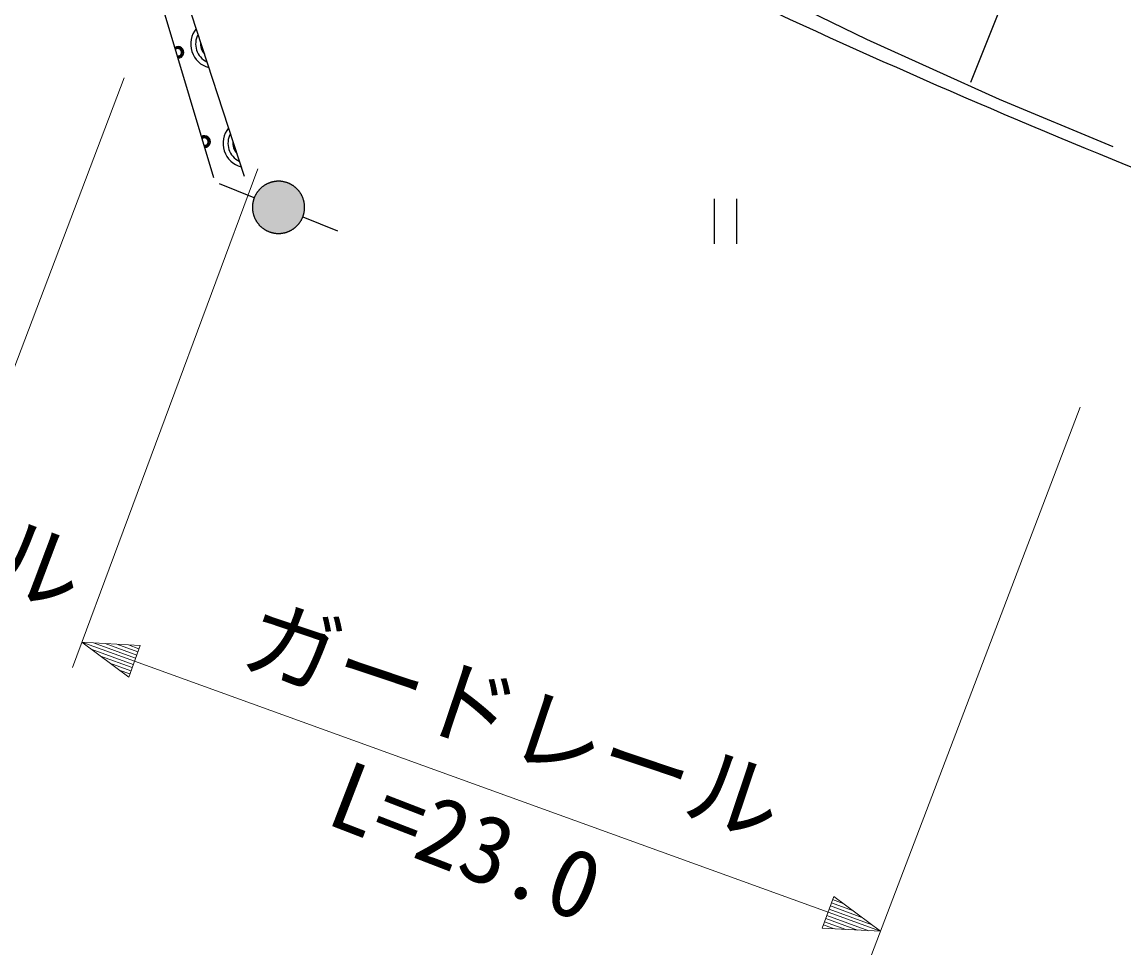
# Model space of a CAD drawing. Units: millimetres, scale not verified. Extents: x 40000 to 680000, y 20000 to 380000.
# Drawn here: x 148831 to 178377, y 241818 to 266833 of the extents above; entities that cross this region are included whole.
import ezdxf
from ezdxf.enums import TextEntityAlignment as Align

# ---------------------------------------------------------------- set-up
doc = ezdxf.new("R2010")
doc.units = ezdxf.units.MM
doc.header["$LTSCALE"] = 1000
doc.layers.add('M-BGD', color=7, linetype='Continuous', lineweight=25)
doc.layers.add('M-STR-HTXT', color=7, linetype='Continuous', lineweight=13)
doc.styles.add('ＭＳ ゴシック', font='')
doc.styles.get('ＭＳ ゴシック').set_extended_font_data('MS Gothic')

msp = doc.modelspace()

# ---------------------------------------------------------------- hatches: boundary and pattern name
at = {"layer": 'M-BGD'}
msp.add_hatch(color=256, dxfattribs=at).paths.add_polyline_path([(156358, 261606, -1), (155057, 262123, -1)])

# ---------------------------------------------------------------- linework, layer by layer
for p, q in [((153051, 268036), (154788, 262700)), ((175325, 267877), (174263, 265213)), ((175032, 264767), (178080, 263497)), ((155057, 262123), (154128, 262493)), ((167386, 262090), (167386, 260890)), ((167986, 262090), (167986, 260890)), ((156358, 261606), (157287, 261236))]:
    msp.add_line(p, q, dxfattribs=at)
for points in [[(153970, 262656), (152015, 269205), (150317, 276005)], [(158861, 272641), (164872, 269593), (171476, 266376), (175032, 264767)]]:
    msp.add_lwpolyline(points, dxfattribs=at)
msp.add_lwpolyline([(156408, 261864), (156408, 261877), (156407, 261889), (156407, 261901), (156406, 261913), (156405, 261926), (156404, 261938), (156403, 261950), (156401, 261962), (156399, 261974), (156397, 261986), (156395, 261998), (156392, 262010), (156390, 262022), (156387, 262034), (156384, 262046), (156381, 262058), (156377, 262070), (156373, 262081), (156369, 262093), (156365, 262104), (156361, 262116), (156357, 262127), (156352, 262139), (156347, 262150), (156342, 262161), (156337, 262172), (156331, 262183), (156325, 262194), (156320, 262205), (156314, 262215), (156307, 262226), (156301, 262236), (156294, 262247), (156287, 262257), (156281, 262267), (156273, 262277), (156266, 262287), (156259, 262296), (156251, 262306), (156243, 262315), (156235, 262325), (156227, 262334), (156219, 262343), (156210, 262352), (156202, 262360), (156193, 262369), (156184, 262377), (156175, 262386), (156166, 262394), (156156, 262402), (156147, 262409), (156137, 262417), (156128, 262424), (156118, 262432), (156108, 262439), (156098, 262446), (156087, 262452), (156077, 262459), (156067, 262465), (156056, 262472), (156045, 262478), (156035, 262483), (156024, 262489), (156013, 262494), (156002, 262500), (155990, 262505), (155979, 262510), (155968, 262514), (155956, 262519), (155945, 262523), (155933, 262527), (155922, 262531), (155910, 262534), (155898, 262538), (155887, 262541), (155875, 262544), (155863, 262547), (155851, 262550), (155839, 262552), (155827, 262554), (155815, 262556), (155802, 262558), (155790, 262559), (155778, 262561), (155766, 262562), (155754, 262563), (155741, 262564), (155729, 262564), (155717, 262564), (155705, 262564), (155692, 262564), (155680, 262564), (155668, 262563), (155656, 262562), (155644, 262561), (155631, 262560), (155619, 262559), (155607, 262557), (155595, 262555), (155583, 262553), (155571, 262551), (155559, 262548), (155547, 262546), (155535, 262543), (155523, 262540), (155511, 262536), (155500, 262533), (155488, 262529), (155476, 262525), (155465, 262521), (155453, 262516), (155442, 262512), (155431, 262507), (155420, 262502), (155408, 262497), (155397, 262492), (155386, 262486), (155376, 262481), (155365, 262475), (155354, 262469), (155344, 262462), (155333, 262456), (155323, 262449), (155313, 262442), (155303, 262435), (155293, 262428), (155283, 262421), (155273, 262413), (155264, 262406), (155254, 262398), (155245, 262390), (155236, 262382), (155227, 262373), (155218, 262365), (155210, 262356), (155201, 262347), (155193, 262338), (155184, 262329), (155176, 262320), (155169, 262311), (155161, 262301), (155153, 262291), (155146, 262282), (155139, 262272), (155132, 262262), (155125, 262252), (155118, 262241), (155112, 262231), (155105, 262221), (155099, 262210), (155093, 262199), (155087, 262188), (155082, 262177), (155076, 262166), (155071, 262155), (155066, 262144), (155061, 262133), (155057, 262122), (155052, 262110), (155048, 262099), (155044, 262087), (155040, 262075), (155037, 262064), (155033, 262052), (155030, 262040), (155027, 262028), (155024, 262016), (155022, 262004), (155020, 261992), (155017, 261980), (155016, 261968), (155014, 261956), (155012, 261944), (155011, 261932), (155010, 261919), (155009, 261907), (155008, 261895), (155008, 261883), (155008, 261870), (155008, 261858), (155008, 261846), (155008, 261834), (155009, 261821), (155010, 261809), (155011, 261797), (155012, 261785), (155014, 261773), (155016, 261761), (155017, 261748), (155020, 261736), (155022, 261724), (155024, 261712), (155027, 261700), (155030, 261689), (155033, 261677), (155037, 261665), (155040, 261653), (155044, 261642), (155048, 261630), (155052, 261619), (155057, 261607), (155061, 261596), (155066, 261584), (155071, 261573), (155076, 261562), (155082, 261551), (155087, 261540), (155093, 261529), (155099, 261519), (155105, 261508), (155112, 261498), (155118, 261487), (155125, 261477), (155132, 261467), (155139, 261457), (155146, 261447), (155153, 261437), (155161, 261428), (155169, 261418), (155176, 261409), (155184, 261399), (155193, 261390), (155201, 261381), (155210, 261373), (155218, 261364), (155227, 261355), (155236, 261347), (155245, 261339), (155254, 261331), (155264, 261323), (155273, 261315), (155283, 261308), (155293, 261301), (155303, 261293), (155313, 261286), (155323, 261280), (155333, 261273), (155344, 261266), (155354, 261260), (155365, 261254), (155376, 261248), (155386, 261242), (155397, 261237), (155408, 261232), (155420, 261226), (155431, 261222), (155442, 261217), (155453, 261212), (155465, 261208), (155476, 261204), (155488, 261200), (155500, 261196), (155511, 261192), (155523, 261189), (155535, 261186), (155547, 261183), (155559, 261180), (155571, 261178), (155583, 261176), (155595, 261173), (155607, 261172), (155619, 261170), (155631, 261169), (155644, 261167), (155656, 261166), (155668, 261165), (155680, 261165), (155692, 261165), (155705, 261164), (155717, 261164), (155729, 261165), (155741, 261165), (155754, 261166), (155766, 261167), (155778, 261168), (155790, 261169), (155802, 261171), (155815, 261173), (155827, 261175), (155839, 261177), (155851, 261179), (155863, 261182), (155875, 261185), (155887, 261188), (155898, 261191), (155910, 261194), (155922, 261198), (155933, 261202), (155945, 261206), (155956, 261210), (155968, 261214), (155979, 261219), (155990, 261224), (156002, 261229), (156013, 261234), (156024, 261240), (156035, 261245), (156045, 261251), (156056, 261257), (156067, 261263), (156077, 261270), (156087, 261276), (156098, 261283), (156108, 261290), (156118, 261297), (156128, 261304), (156137, 261312), (156147, 261319), (156156, 261327), (156166, 261335), (156175, 261343), (156184, 261351), (156193, 261360), (156202, 261368), (156210, 261377), (156219, 261386), (156227, 261395), (156235, 261404), (156243, 261413), (156251, 261423), (156259, 261432), (156266, 261442), (156273, 261452), (156281, 261462), (156287, 261472), (156294, 261482), (156301, 261492), (156307, 261503), (156314, 261513), (156320, 261524), (156325, 261535), (156331, 261546), (156337, 261557), (156342, 261568), (156347, 261579), (156352, 261590), (156357, 261601), (156361, 261613), (156365, 261624), (156369, 261636), (156373, 261647), (156377, 261659), (156381, 261671), (156384, 261683), (156387, 261695), (156390, 261706), (156392, 261718), (156395, 261730), (156397, 261742), (156399, 261755), (156401, 261767), (156403, 261779), (156404, 261791), (156405, 261803), (156406, 261815), (156407, 261828), (156407, 261840), (156408, 261852)], close=True, dxfattribs=at)
for centre, radius, start, end in [((261732, 467728), 221022, 241.63994, 248.16314), ((154007, 266244), 654, 140.8089, 255.2507), ((154007, 266244), 523, 150.6201, 245.4395), ((154007, 266244), 392, 172.4966, 223.563), ((153011, 266022), 156, 270.366, 122.8864), ((153011, 266022), 125, 266.1389, 127.1135), ((153011, 266022), 100, 260.6817, 132.5707), ((153011, 266022), 100, 260.6817, 132.5707), ((153011, 266022), 100, 260.6817, 132.5707), ((153011, 266022), 100, 260.6817, 132.5707), ((154874, 263581), 654, 140.8089, 255.2507), ((153726, 263627), 156, 270.366, 122.8864), ((153726, 263627), 125, 266.1389, 127.1135), ((153726, 263627), 100, 260.6817, 132.5707), ((153726, 263627), 100, 260.6817, 132.5707), ((153726, 263627), 100, 260.6817, 132.5707), ((153726, 263627), 100, 260.6817, 132.5707), ((154874, 263581), 523, 150.6201, 245.4395), ((154874, 263581), 392, 172.4966, 223.563)]:
    msp.add_arc(centre, radius, start, end, dxfattribs=at)
at = {"layer": 'M-STR-HTXT'}
for p, q in [((146001, 250667), (151571, 265340)), ((150180, 249522), (155155, 262893)), ((171611, 241818), (177206, 256504)), ((150433, 250202), (151690, 249269)), ((150433, 250202), (151997, 250115)), ((150433, 250202), (151843, 249692)), ((151813, 249607), (150684, 250015)), ((151874, 249776), (150746, 250185)), ((151058, 250167), (151905, 249861)), ((151935, 249946), (151371, 250150)), ((151684, 250132), (151966, 250030)), ((151690, 249269), (151997, 250115)), ((150936, 249829), (151782, 249522)), ((151843, 249692), (170442, 242962)), ((151752, 249438), (151187, 249642)), ((151439, 249455), (151721, 249353)), ((170596, 243385), (170289, 242539)), ((170534, 243216), (171099, 243012)), ((170847, 243199), (170565, 243301)), ((171853, 242452), (170596, 243385)), ((170412, 242877), (171540, 242469)), ((171853, 242452), (170442, 242962)), ((170473, 243047), (171602, 242638)), ((171350, 242825), (170504, 243131)), ((170602, 242521), (170320, 242624)), ((170351, 242708), (170915, 242504)), ((171228, 242487), (170381, 242793)), ((171853, 242452), (170289, 242539))]:
    msp.add_line(p, q, dxfattribs=at)

# ---------------------------------------------------------------- texts
at = {"layer": 'M-STR-HTXT', "style": 'ＭＳ ゴシック'}
for s, rotation, p in [('ガードレール', 339.318, (142864, 253110)), ('ガードレール', 341.413, (161556, 246717)), ('L=23.0', 338.874, (160207, 243501))]:
    msp.add_text(s, height=1833, rotation=rotation, dxfattribs=at).set_placement(p, align=Align.BOTTOM_CENTER)

doc.saveas('drawing.dxf')
